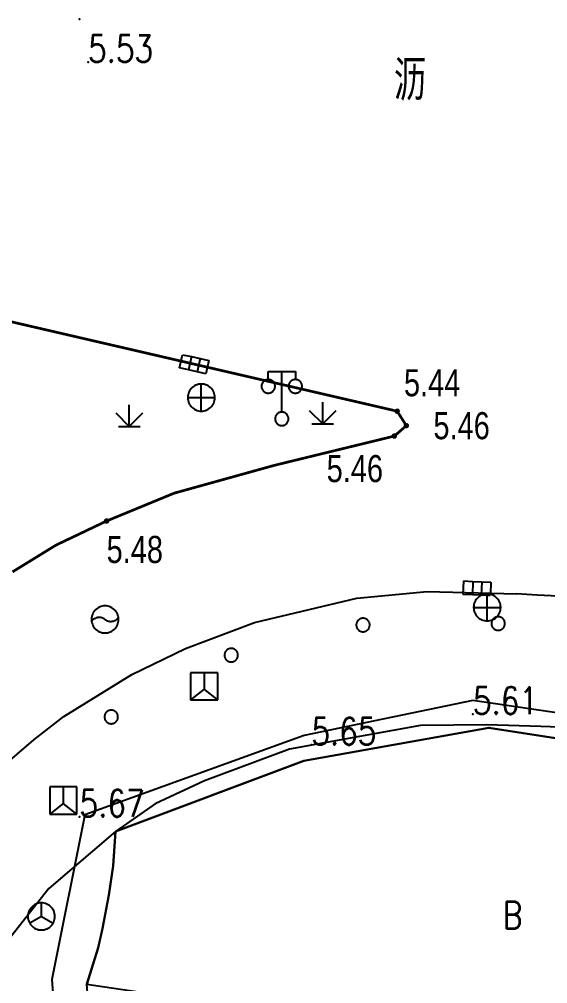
# Model space of a CAD drawing. Extents: x 500064 to 501389, y 2542464 to 2545400.
# Drawn here: x 501126.63 to 501146.15, y 2542599.03 to 2542634.62 of the extents above; entities that cross this region are included whole.
import ezdxf
from ezdxf.enums import TextEntityAlignment as Align

# ---------------------------------------------------------------- set-up
doc = ezdxf.new("R2010")
doc.units = 0
doc.header["$LTSCALE"] = 0.5
doc.linetypes.add('CENTER', pattern=[50.8, 31.75, -6.35, 6.35, -6.35])
doc.layers.get('0').update_dxf_attribs({"linetype": 'CONTINUOUS', "lineweight": 5})
doc.layers.add('GCD', color=8, linetype='CONTINUOUS')
doc.layers.add('地形图', color=8, linetype='CONTINUOUS')
doc.styles.add('HZ', font='romans.shx', dxfattribs={"width": 0.8, "bigfont": 'hztxt.shx'})
doc.styles.add('正等线体', font='')
doc.styles.get('正等线体').set_extended_font_data('FZZhongDengXian-Z07S')

# ---------------------------------------------------------------- blocks, each defined once
blk = doc.blocks.new('GC200')
at = {"linetype": 'Continuous', "const_width": 0.2, "flags": 128}
blk.add_lwpolyline([(-0.1, 0, 1), (0.1, 0, 1)], format="xyb", close=True, dxfattribs=at)

msp = doc.modelspace()

# ---------------------------------------------------------------- linework, layer by layer
at = {"layer": '地形图', "linetype": 'Continuous', "const_width": 0.1, "flags": 128}
msp.add_lwpolyline([(501119.046, 2542625.144), (501140.588, 2542620.156), (501140.926, 2542619.622), (501140.483, 2542619.238), (501136.052, 2542618.158), (501132.351, 2542617.131), (501129.854, 2542616.103), (501127.98, 2542615.211), (501126.379, 2542614.226)], dxfattribs=at)
at = {"layer": '地形图'}
for points in [[(501132.549, 2542621.754), (501132.657, 2542622.242)], [(501132.657, 2542622.242), (501132.984, 2542622.17), (501133.306, 2542622.098), (501133.634, 2542622.026)], [(501132.984, 2542622.17), (501132.876, 2542621.682)], [(501133.306, 2542622.098), (501133.198, 2542621.61)], [(501133.634, 2542622.026), (501133.525, 2542621.538)], [(501133.525, 2542621.538), (501133.198, 2542621.61), (501132.876, 2542621.682), (501132.549, 2542621.754)], [(501135.826, 2542621.325), (501135.826, 2542621.625)], [(501135.826, 2542621.625), (501136.326, 2542621.625), (501136.826, 2542621.625)], [(501136.326, 2542620.125), (501136.326, 2542621.625)], [(501136.826, 2542621.625), (501136.826, 2542621.325)], [(501135.826, 2542620.825), (501135.852, 2542620.826), (501135.878, 2542620.83), (501135.903, 2542620.837), (501135.928, 2542620.846), (501135.951, 2542620.858), (501135.973, 2542620.872), (501135.993, 2542620.889), (501136.012, 2542620.907), (501136.028, 2542620.928), (501136.042, 2542620.95), (501136.054, 2542620.973), (501136.064, 2542620.997), (501136.07, 2542621.023), (501136.075, 2542621.049), (501136.076, 2542621.075), (501136.075, 2542621.101), (501136.07, 2542621.127), (501136.064, 2542621.152), (501136.054, 2542621.176), (501136.042, 2542621.2), (501136.028, 2542621.222), (501136.012, 2542621.242), (501135.993, 2542621.26), (501135.973, 2542621.277), (501135.951, 2542621.291), (501135.928, 2542621.303), (501135.903, 2542621.312), (501135.878, 2542621.319), (501135.852, 2542621.323), (501135.826, 2542621.325), (501135.8, 2542621.323), (501135.774, 2542621.319), (501135.749, 2542621.312), (501135.724, 2542621.303), (501135.701, 2542621.291), (501135.679, 2542621.277), (501135.659, 2542621.26), (501135.64, 2542621.242), (501135.624, 2542621.222), (501135.609, 2542621.2), (501135.598, 2542621.176), (501135.588, 2542621.152), (501135.581, 2542621.127), (501135.577, 2542621.101), (501135.576, 2542621.075), (501135.577, 2542621.049), (501135.581, 2542621.023), (501135.588, 2542620.997), (501135.598, 2542620.973), (501135.609, 2542620.95), (501135.624, 2542620.928), (501135.64, 2542620.907), (501135.659, 2542620.889), (501135.679, 2542620.872), (501135.701, 2542620.858), (501135.724, 2542620.846), (501135.749, 2542620.837), (501135.774, 2542620.83), (501135.8, 2542620.826), (501135.826, 2542620.825)], [(501136.826, 2542620.825), (501136.852, 2542620.826), (501136.878, 2542620.83), (501136.903, 2542620.837), (501136.928, 2542620.846), (501136.951, 2542620.858), (501136.973, 2542620.872), (501136.993, 2542620.889), (501137.012, 2542620.907), (501137.028, 2542620.928), (501137.042, 2542620.95), (501137.054, 2542620.973), (501137.064, 2542620.997), (501137.07, 2542621.023), (501137.075, 2542621.049), (501137.076, 2542621.075), (501137.075, 2542621.101), (501137.07, 2542621.127), (501137.064, 2542621.152), (501137.054, 2542621.176), (501137.042, 2542621.2), (501137.028, 2542621.222), (501137.012, 2542621.242), (501136.993, 2542621.26), (501136.973, 2542621.277), (501136.951, 2542621.291), (501136.928, 2542621.303), (501136.903, 2542621.312), (501136.878, 2542621.319), (501136.852, 2542621.323), (501136.826, 2542621.325), (501136.8, 2542621.323), (501136.774, 2542621.319), (501136.749, 2542621.312), (501136.724, 2542621.303), (501136.701, 2542621.291), (501136.679, 2542621.277), (501136.659, 2542621.26), (501136.64, 2542621.242), (501136.624, 2542621.222), (501136.609, 2542621.2), (501136.598, 2542621.176), (501136.588, 2542621.152), (501136.581, 2542621.127), (501136.577, 2542621.101), (501136.576, 2542621.075), (501136.577, 2542621.049), (501136.581, 2542621.023), (501136.588, 2542620.997), (501136.598, 2542620.973), (501136.609, 2542620.95), (501136.624, 2542620.928), (501136.64, 2542620.907), (501136.659, 2542620.889), (501136.679, 2542620.872), (501136.701, 2542620.858), (501136.724, 2542620.846), (501136.749, 2542620.837), (501136.774, 2542620.83), (501136.8, 2542620.826), (501136.826, 2542620.825)], [(501133.352, 2542620.159), (501133.405, 2542620.162), (501133.456, 2542620.17), (501133.507, 2542620.184), (501133.556, 2542620.203), (501133.602, 2542620.226), (501133.646, 2542620.255), (501133.687, 2542620.288), (501133.724, 2542620.325), (501133.757, 2542620.365), (501133.785, 2542620.409), (501133.809, 2542620.456), (501133.828, 2542620.505), (501133.841, 2542620.555), (501133.85, 2542620.607), (501133.852, 2542620.659), (501133.85, 2542620.712), (501133.841, 2542620.763), (501133.828, 2542620.814), (501133.809, 2542620.863), (501133.785, 2542620.909), (501133.757, 2542620.953), (501133.724, 2542620.994), (501133.687, 2542621.031), (501133.646, 2542621.064), (501133.602, 2542621.092), (501133.556, 2542621.116), (501133.507, 2542621.135), (501133.456, 2542621.148), (501133.405, 2542621.157), (501133.352, 2542621.159), (501133.3, 2542621.157), (501133.248, 2542621.148), (501133.198, 2542621.135), (501133.149, 2542621.116), (501133.102, 2542621.092), (501133.059, 2542621.064), (501133.018, 2542621.031), (501132.981, 2542620.994), (501132.948, 2542620.953), (501132.919, 2542620.909), (501132.896, 2542620.863), (501132.877, 2542620.814), (501132.863, 2542620.763), (501132.855, 2542620.712), (501132.852, 2542620.659), (501132.855, 2542620.607), (501132.863, 2542620.555), (501132.877, 2542620.505), (501132.896, 2542620.456), (501132.919, 2542620.409), (501132.948, 2542620.365), (501132.981, 2542620.325), (501133.018, 2542620.288), (501133.059, 2542620.255), (501133.102, 2542620.226), (501133.149, 2542620.203), (501133.198, 2542620.184), (501133.248, 2542620.17), (501133.3, 2542620.162), (501133.352, 2542620.159)], [(501133.352, 2542620.159), (501133.352, 2542620.659), (501133.352, 2542621.159)], [(501132.852, 2542620.659), (501133.352, 2542620.659), (501133.852, 2542620.659)], [(501130.69, 2542619.593), (501130.69, 2542620.393)], [(501137.339, 2542620.187), (501137.839, 2542619.687)], [(501137.839, 2542619.687), (501137.839, 2542620.487)], [(501137.839, 2542619.687), (501138.339, 2542620.187)], [(501130.19, 2542620.093), (501130.69, 2542619.593)], [(501130.69, 2542619.593), (501131.19, 2542620.093)], [(501136.326, 2542619.625), (501136.352, 2542619.626), (501136.378, 2542619.63), (501136.403, 2542619.637), (501136.428, 2542619.646), (501136.451, 2542619.658), (501136.473, 2542619.672), (501136.493, 2542619.689), (501136.512, 2542619.707), (501136.528, 2542619.728), (501136.542, 2542619.75), (501136.554, 2542619.773), (501136.564, 2542619.797), (501136.57, 2542619.823), (501136.575, 2542619.849), (501136.576, 2542619.875), (501136.575, 2542619.901), (501136.57, 2542619.927), (501136.564, 2542619.952), (501136.554, 2542619.976), (501136.542, 2542620), (501136.528, 2542620.022), (501136.512, 2542620.042), (501136.493, 2542620.06), (501136.473, 2542620.077), (501136.451, 2542620.091), (501136.428, 2542620.103), (501136.403, 2542620.112), (501136.378, 2542620.119), (501136.352, 2542620.123), (501136.326, 2542620.125), (501136.3, 2542620.123), (501136.274, 2542620.119), (501136.249, 2542620.112), (501136.224, 2542620.103), (501136.201, 2542620.091), (501136.179, 2542620.077), (501136.159, 2542620.06), (501136.14, 2542620.042), (501136.124, 2542620.022), (501136.109, 2542620), (501136.098, 2542619.976), (501136.088, 2542619.952), (501136.081, 2542619.927), (501136.077, 2542619.901), (501136.076, 2542619.875), (501136.077, 2542619.849), (501136.081, 2542619.823), (501136.088, 2542619.797), (501136.098, 2542619.773), (501136.109, 2542619.75), (501136.124, 2542619.728), (501136.14, 2542619.707), (501136.159, 2542619.689), (501136.179, 2542619.672), (501136.201, 2542619.658), (501136.224, 2542619.646), (501136.249, 2542619.637), (501136.274, 2542619.63), (501136.3, 2542619.626), (501136.326, 2542619.625)], [(501130.29, 2542619.593), (501130.69, 2542619.593), (501131.09, 2542619.593)], [(501137.439, 2542619.687), (501137.839, 2542619.687), (501138.239, 2542619.687)], [(501143.029, 2542613.39), (501143.048, 2542613.889)], [(501143.048, 2542613.889), (501143.383, 2542613.876), (501143.713, 2542613.864), (501144.048, 2542613.851)], [(501143.383, 2542613.876), (501143.364, 2542613.377)], [(501143.713, 2542613.864), (501143.694, 2542613.364)], [(501144.048, 2542613.851), (501144.03, 2542613.4), (501144.028, 2542613.351)], [(501117.903, 2542581.69), (501117.586, 2542586.771), (501117.561, 2542589.291), (501117.722, 2542591.275), (501118.005, 2542593.489), (501118.269, 2542594.377), (501118.766, 2542596.01), (501119.221, 2542597.298), (501119.739, 2542598.544), (501120.497, 2542600.169), (501121.809, 2542602.214), (501123.405, 2542604.368), (501125.218, 2542606.361), (501127.163, 2542608.031), (501128.274, 2542608.886), (501130.781, 2542610.434), (501132.77, 2542611.397), (501135.318, 2542612.358), (501139.092, 2542613.26), (501141.689, 2542613.504), (501144.997, 2542613.417)], [(501144.028, 2542613.351), (501143.912, 2542613.356), (501143.694, 2542613.364), (501143.364, 2542613.377), (501143.029, 2542613.39)], [(501143.912, 2542612.414), (501143.964, 2542612.417), (501144.016, 2542612.425), (501144.066, 2542612.439), (501144.108, 2542612.455), (501144.115, 2542612.458), (501144.162, 2542612.481), (501144.206, 2542612.51), (501144.246, 2542612.543), (501144.268, 2542612.565), (501144.283, 2542612.58), (501144.316, 2542612.621), (501144.345, 2542612.664), (501144.369, 2542612.711), (501144.387, 2542612.76), (501144.401, 2542612.811), (501144.409, 2542612.862), (501144.412, 2542612.914), (501144.409, 2542612.967), (501144.401, 2542613.018), (501144.387, 2542613.069), (501144.369, 2542613.118), (501144.345, 2542613.165), (501144.316, 2542613.208), (501144.283, 2542613.249), (501144.246, 2542613.286), (501144.206, 2542613.319), (501144.162, 2542613.348), (501144.115, 2542613.371), (501144.066, 2542613.39), (501144.03, 2542613.4), (501144.016, 2542613.404), (501143.964, 2542613.412), (501143.912, 2542613.414), (501143.86, 2542613.412), (501143.808, 2542613.404), (501143.757, 2542613.39), (501143.708, 2542613.371), (501143.694, 2542613.364), (501143.662, 2542613.348), (501143.618, 2542613.319), (501143.577, 2542613.286), (501143.54, 2542613.249), (501143.507, 2542613.208), (501143.479, 2542613.165), (501143.455, 2542613.118), (501143.436, 2542613.069), (501143.423, 2542613.018), (501143.415, 2542612.967), (501143.412, 2542612.914), (501143.415, 2542612.862), (501143.423, 2542612.811), (501143.436, 2542612.76), (501143.455, 2542612.711), (501143.479, 2542612.664), (501143.507, 2542612.621), (501143.54, 2542612.58), (501143.577, 2542612.543), (501143.618, 2542612.51), (501143.662, 2542612.481), (501143.708, 2542612.458), (501143.757, 2542612.439), (501143.808, 2542612.425), (501143.86, 2542612.417), (501143.912, 2542612.414)], [(501143.912, 2542612.414), (501143.912, 2542612.914), (501143.912, 2542613.356), (501143.912, 2542613.414)], [(501222.507, 2542605.014), (501222.307, 2542606.723), (501221.96, 2542607.56), (501221.461, 2542608.318), (501220.864, 2542608.936), (501220.178, 2542609.43), (501219.364, 2542609.815), (501218.961, 2542609.941), (501185.992, 2542611.474), (501174.674, 2542612), (501166.27, 2542612.391), (501145.755, 2542613.364), (501144.997, 2542613.417)], [(501129.797, 2542611.971), (501129.849, 2542611.974), (501129.9, 2542611.982), (501129.951, 2542611.996), (501130, 2542612.015), (501130.047, 2542612.038), (501130.09, 2542612.067), (501130.131, 2542612.1), (501130.168, 2542612.137), (501130.201, 2542612.178), (501130.23, 2542612.221), (501130.253, 2542612.268), (501130.272, 2542612.317), (501130.286, 2542612.367), (501130.294, 2542612.419), (501130.297, 2542612.471), (501130.294, 2542612.524), (501130.291, 2542612.543), (501130.286, 2542612.575), (501130.272, 2542612.626), (501130.253, 2542612.675), (501130.23, 2542612.721), (501130.201, 2542612.765), (501130.168, 2542612.806), (501130.131, 2542612.843), (501130.09, 2542612.876), (501130.047, 2542612.904), (501130, 2542612.928), (501129.951, 2542612.947), (501129.9, 2542612.961), (501129.849, 2542612.969), (501129.797, 2542612.971), (501129.744, 2542612.969), (501129.693, 2542612.961), (501129.642, 2542612.947), (501129.593, 2542612.928), (501129.547, 2542612.904), (501129.503, 2542612.876), (501129.462, 2542612.843), (501129.425, 2542612.806), (501129.392, 2542612.765), (501129.363, 2542612.721), (501129.34, 2542612.675), (501129.321, 2542612.626), (501129.307, 2542612.575), (501129.299, 2542612.524), (501129.297, 2542612.471), (501129.299, 2542612.419), (501129.302, 2542612.401), (501129.307, 2542612.367), (501129.321, 2542612.317), (501129.34, 2542612.268), (501129.363, 2542612.221), (501129.392, 2542612.178), (501129.425, 2542612.137), (501129.462, 2542612.1), (501129.503, 2542612.067), (501129.547, 2542612.038), (501129.593, 2542612.015), (501129.642, 2542611.996), (501129.693, 2542611.982), (501129.744, 2542611.974), (501129.797, 2542611.971)], [(501143.412, 2542612.914), (501143.912, 2542612.914), (501144.412, 2542612.914)], [(501129.797, 2542612.471), (501129.768, 2542612.491), (501129.738, 2542612.509), (501129.706, 2542612.522), (501129.672, 2542612.533), (501129.638, 2542612.54), (501129.604, 2542612.544), (501129.569, 2542612.544), (501129.534, 2542612.541), (501129.5, 2542612.534), (501129.466, 2542612.524), (501129.434, 2542612.511), (501129.403, 2542612.494), (501129.375, 2542612.475), (501129.348, 2542612.452), (501129.323, 2542612.427), (501129.302, 2542612.401)], [(501129.797, 2542612.471), (501129.825, 2542612.451), (501129.855, 2542612.434), (501129.887, 2542612.42), (501129.921, 2542612.41), (501129.955, 2542612.403), (501129.99, 2542612.399), (501130.024, 2542612.399), (501130.059, 2542612.402), (501130.093, 2542612.409), (501130.127, 2542612.419), (501130.159, 2542612.432), (501130.19, 2542612.449), (501130.219, 2542612.468), (501130.245, 2542612.491), (501130.27, 2542612.515), (501130.291, 2542612.543)], [(501139.324, 2542612.015), (501139.34, 2542612.015), (501139.355, 2542612.016), (501139.371, 2542612.019), (501139.386, 2542612.022), (501139.401, 2542612.026), (501139.416, 2542612.032), (501139.431, 2542612.038), (501139.445, 2542612.045), (501139.458, 2542612.053), (501139.471, 2542612.061), (501139.484, 2542612.071), (501139.496, 2542612.081), (501139.507, 2542612.092), (501139.517, 2542612.104), (501139.527, 2542612.116), (501139.536, 2542612.129), (501139.544, 2542612.143), (501139.551, 2542612.157), (501139.558, 2542612.171), (501139.563, 2542612.186), (501139.567, 2542612.201), (501139.571, 2542612.216), (501139.574, 2542612.232), (501139.575, 2542612.247), (501139.576, 2542612.263), (501139.575, 2542612.279), (501139.574, 2542612.294), (501139.572, 2542612.31), (501139.568, 2542612.325), (501139.564, 2542612.34), (501139.559, 2542612.355), (501139.553, 2542612.37), (501139.546, 2542612.384), (501139.538, 2542612.397), (501139.529, 2542612.41), (501139.519, 2542612.423), (501139.509, 2542612.435), (501139.498, 2542612.446), (501139.486, 2542612.456), (501139.474, 2542612.466), (501139.461, 2542612.475), (501139.448, 2542612.483), (501139.434, 2542612.49), (501139.419, 2542612.497), (501139.405, 2542612.502), (501139.39, 2542612.506), (501139.374, 2542612.51), (501139.359, 2542612.513), (501139.343, 2542612.514), (501139.327, 2542612.515), (501139.312, 2542612.514), (501139.296, 2542612.513), (501139.281, 2542612.511), (501139.265, 2542612.507), (501139.25, 2542612.503), (501139.235, 2542612.498), (501139.221, 2542612.492), (501139.207, 2542612.485), (501139.193, 2542612.477), (501139.18, 2542612.468), (501139.168, 2542612.458), (501139.156, 2542612.448), (501139.145, 2542612.437), (501139.134, 2542612.425), (501139.124, 2542612.413), (501139.116, 2542612.4), (501139.107, 2542612.387), (501139.1, 2542612.373), (501139.094, 2542612.358), (501139.089, 2542612.344), (501139.084, 2542612.329), (501139.08, 2542612.313), (501139.078, 2542612.298), (501139.076, 2542612.282), (501139.076, 2542612.266), (501139.076, 2542612.251), (501139.078, 2542612.235), (501139.08, 2542612.22), (501139.083, 2542612.204), (501139.087, 2542612.189), (501139.093, 2542612.174), (501139.099, 2542612.16), (501139.106, 2542612.146), (501139.114, 2542612.132), (501139.123, 2542612.119), (501139.132, 2542612.107), (501139.142, 2542612.095), (501139.153, 2542612.084), (501139.165, 2542612.073), (501139.177, 2542612.063), (501139.19, 2542612.055), (501139.204, 2542612.046), (501139.218, 2542612.039), (501139.232, 2542612.033), (501139.247, 2542612.027), (501139.262, 2542612.023), (501139.277, 2542612.019), (501139.293, 2542612.017), (501139.308, 2542612.015), (501139.324, 2542612.015)], [(501144.322, 2542612.07), (501144.337, 2542612.071), (501144.353, 2542612.072), (501144.369, 2542612.075), (501144.384, 2542612.078), (501144.399, 2542612.083), (501144.414, 2542612.089), (501144.428, 2542612.095), (501144.442, 2542612.102), (501144.455, 2542612.111), (501144.468, 2542612.119), (501144.48, 2542612.129), (501144.492, 2542612.14), (501144.503, 2542612.151), (501144.513, 2542612.163), (501144.523, 2542612.176), (501144.531, 2542612.189), (501144.539, 2542612.202), (501144.546, 2542612.216), (501144.552, 2542612.231), (501144.557, 2542612.246), (501144.561, 2542612.261), (501144.565, 2542612.276), (501144.567, 2542612.292), (501144.568, 2542612.307), (501144.569, 2542612.323), (501144.568, 2542612.339), (501144.566, 2542612.354), (501144.564, 2542612.37), (501144.56, 2542612.385), (501144.555, 2542612.4), (501144.55, 2542612.415), (501144.543, 2542612.429), (501144.536, 2542612.443), (501144.528, 2542612.456), (501144.519, 2542612.469), (501144.509, 2542612.482), (501144.499, 2542612.493), (501144.487, 2542612.504), (501144.475, 2542612.514), (501144.463, 2542612.524), (501144.45, 2542612.533), (501144.436, 2542612.54), (501144.422, 2542612.547), (501144.408, 2542612.553), (501144.393, 2542612.559), (501144.378, 2542612.563), (501144.362, 2542612.566), (501144.347, 2542612.568), (501144.331, 2542612.57), (501144.315, 2542612.57), (501144.3, 2542612.569), (501144.284, 2542612.567), (501144.268, 2542612.565), (501144.253, 2542612.561), (501144.238, 2542612.557), (501144.224, 2542612.551), (501144.209, 2542612.545), (501144.195, 2542612.537), (501144.182, 2542612.529), (501144.169, 2542612.52), (501144.157, 2542612.51), (501144.145, 2542612.5), (501144.134, 2542612.489), (501144.124, 2542612.477), (501144.114, 2542612.464), (501144.108, 2542612.455), (501144.106, 2542612.451), (501144.098, 2542612.437), (501144.091, 2542612.423), (501144.085, 2542612.409), (501144.08, 2542612.394), (501144.076, 2542612.379), (501144.072, 2542612.364), (501144.07, 2542612.348), (501144.069, 2542612.332), (501144.069, 2542612.317), (501144.069, 2542612.301), (501144.071, 2542612.285), (501144.074, 2542612.27), (501144.077, 2542612.255), (501144.082, 2542612.24), (501144.087, 2542612.225), (501144.094, 2542612.211), (501144.101, 2542612.197), (501144.109, 2542612.183), (501144.118, 2542612.17), (501144.128, 2542612.158), (501144.139, 2542612.146), (501144.15, 2542612.136), (501144.162, 2542612.125), (501144.174, 2542612.116), (501144.187, 2542612.107), (501144.201, 2542612.099), (501144.215, 2542612.092), (501144.229, 2542612.086), (501144.244, 2542612.081), (501144.259, 2542612.077), (501144.275, 2542612.074), (501144.29, 2542612.071), (501144.306, 2542612.07), (501144.322, 2542612.07)], [(501134.454, 2542610.901), (501134.47, 2542610.902), (501134.486, 2542610.903), (501134.501, 2542610.905), (501134.517, 2542610.909), (501134.532, 2542610.913), (501134.547, 2542610.918), (501134.561, 2542610.924), (501134.575, 2542610.931), (501134.589, 2542610.939), (501134.602, 2542610.947), (501134.614, 2542610.957), (501134.626, 2542610.967), (501134.638, 2542610.978), (501134.648, 2542610.99), (501134.658, 2542611.002), (501134.667, 2542611.015), (501134.675, 2542611.028), (501134.682, 2542611.042), (501134.689, 2542611.057), (501134.694, 2542611.071), (501134.699, 2542611.086), (501134.702, 2542611.102), (501134.705, 2542611.117), (501134.707, 2542611.133), (501134.707, 2542611.148), (501134.707, 2542611.164), (501134.706, 2542611.18), (501134.704, 2542611.195), (501134.7, 2542611.211), (501134.696, 2542611.226), (501134.691, 2542611.241), (501134.685, 2542611.255), (501134.678, 2542611.269), (501134.67, 2542611.283), (501134.661, 2542611.296), (501134.652, 2542611.308), (501134.642, 2542611.32), (501134.631, 2542611.332), (501134.619, 2542611.342), (501134.607, 2542611.352), (501134.594, 2542611.361), (501134.581, 2542611.369), (501134.567, 2542611.376), (501134.552, 2542611.383), (501134.538, 2542611.388), (501134.523, 2542611.393), (501134.507, 2542611.396), (501134.492, 2542611.399), (501134.476, 2542611.401), (501134.46, 2542611.401), (501134.445, 2542611.401), (501134.429, 2542611.4), (501134.414, 2542611.398), (501134.398, 2542611.394), (501134.383, 2542611.39), (501134.368, 2542611.385), (501134.354, 2542611.379), (501134.34, 2542611.372), (501134.326, 2542611.364), (501134.313, 2542611.356), (501134.3, 2542611.346), (501134.289, 2542611.336), (501134.277, 2542611.325), (501134.267, 2542611.313), (501134.257, 2542611.301), (501134.248, 2542611.288), (501134.24, 2542611.275), (501134.233, 2542611.261), (501134.226, 2542611.246), (501134.221, 2542611.232), (501134.216, 2542611.217), (501134.212, 2542611.201), (501134.21, 2542611.186), (501134.208, 2542611.17), (501134.207, 2542611.155), (501134.208, 2542611.139), (501134.209, 2542611.123), (501134.211, 2542611.108), (501134.215, 2542611.092), (501134.219, 2542611.077), (501134.224, 2542611.062), (501134.23, 2542611.048), (501134.237, 2542611.034), (501134.245, 2542611.02), (501134.253, 2542611.007), (501134.263, 2542610.994), (501134.273, 2542610.983), (501134.284, 2542610.971), (501134.296, 2542610.961), (501134.308, 2542610.951), (501134.321, 2542610.942), (501134.334, 2542610.934), (501134.348, 2542610.927), (501134.363, 2542610.92), (501134.377, 2542610.915), (501134.392, 2542610.91), (501134.407, 2542610.906), (501134.423, 2542610.904), (501134.439, 2542610.902), (501134.454, 2542610.901)], [(501132.957, 2542610.505), (501132.957, 2542609.505)], [(501133.957, 2542610.505), (501133.457, 2542610.505), (501132.957, 2542610.505)], [(501133.457, 2542610.505), (501133.457, 2542609.896)], [(501133.957, 2542609.505), (501133.957, 2542610.505)], [(501133.457, 2542609.896), (501132.957, 2542609.505)], [(501133.957, 2542609.505), (501133.457, 2542609.896)], [(501132.957, 2542609.505), (501133.957, 2542609.505)], [(501155.269, 2542607.729), (501143.386, 2542609.476), (501137.157, 2542608.186), (501129.05, 2542605.26), (501127.832, 2542599.176), (501130.098, 2542568.654), (501131.234, 2542553.355), (501132.637, 2542553.459)], [(501130.025, 2542608.622), (501130.04, 2542608.623), (501130.056, 2542608.624), (501130.071, 2542608.627), (501130.087, 2542608.63), (501130.102, 2542608.634), (501130.117, 2542608.64), (501130.131, 2542608.646), (501130.145, 2542608.653), (501130.159, 2542608.661), (501130.172, 2542608.67), (501130.184, 2542608.68), (501130.196, 2542608.69), (501130.207, 2542608.701), (501130.217, 2542608.713), (501130.227, 2542608.725), (501130.236, 2542608.738), (501130.244, 2542608.752), (501130.251, 2542608.766), (501130.257, 2542608.78), (501130.263, 2542608.795), (501130.267, 2542608.81), (501130.27, 2542608.825), (501130.273, 2542608.841), (501130.274, 2542608.856), (501130.275, 2542608.872), (501130.274, 2542608.888), (501130.273, 2542608.903), (501130.27, 2542608.919), (501130.267, 2542608.934), (501130.263, 2542608.949), (501130.257, 2542608.964), (501130.251, 2542608.979), (501130.244, 2542608.993), (501130.236, 2542609.006), (501130.227, 2542609.019), (501130.218, 2542609.032), (501130.207, 2542609.043), (501130.196, 2542609.054), (501130.184, 2542609.065), (501130.172, 2542609.074), (501130.159, 2542609.083), (501130.145, 2542609.091), (501130.131, 2542609.098), (501130.117, 2542609.105), (501130.102, 2542609.11), (501130.087, 2542609.114), (501130.072, 2542609.118), (501130.056, 2542609.12), (501130.041, 2542609.122), (501130.025, 2542609.122), (501130.009, 2542609.122), (501129.994, 2542609.12), (501129.978, 2542609.118), (501129.963, 2542609.115), (501129.948, 2542609.11), (501129.933, 2542609.105), (501129.919, 2542609.099), (501129.905, 2542609.092), (501129.891, 2542609.084), (501129.878, 2542609.075), (501129.866, 2542609.065), (501129.854, 2542609.055), (501129.843, 2542609.044), (501129.832, 2542609.032), (501129.823, 2542609.02), (501129.814, 2542609.007), (501129.806, 2542608.993), (501129.799, 2542608.979), (501129.792, 2542608.965), (501129.787, 2542608.95), (501129.783, 2542608.935), (501129.779, 2542608.919), (501129.777, 2542608.904), (501129.775, 2542608.888), (501129.775, 2542608.873), (501129.775, 2542608.857), (501129.777, 2542608.841), (501129.779, 2542608.826), (501129.783, 2542608.81), (501129.787, 2542608.795), (501129.792, 2542608.781), (501129.799, 2542608.766), (501129.806, 2542608.752), (501129.814, 2542608.739), (501129.822, 2542608.726), (501129.832, 2542608.713), (501129.842, 2542608.701), (501129.853, 2542608.69), (501129.865, 2542608.68), (501129.878, 2542608.67), (501129.891, 2542608.661), (501129.904, 2542608.653), (501129.918, 2542608.646), (501129.933, 2542608.64), (501129.947, 2542608.635), (501129.962, 2542608.63), (501129.978, 2542608.627), (501129.993, 2542608.624), (501130.009, 2542608.623), (501130.025, 2542608.622)], [(501222.507, 2542605.014), (501217.264, 2542605.331), (501194.985, 2542606.68), (501169.939, 2542607.646), (501153.485, 2542608.243), (501145.89, 2542608.519), (501143.898, 2542608.581), (501141.448, 2542608.552), (501136.608, 2542607.678), (501133.469, 2542606.508), (501131.646, 2542605.662), (501130.177, 2542604.638), (501127.724, 2542602.54), (501126.184, 2542600.579), (501125.073, 2542598.82)], [(501127.754, 2542606.286), (501127.754, 2542605.286)], [(501128.754, 2542606.286), (501128.254, 2542606.286), (501127.754, 2542606.286)], [(501128.254, 2542606.286), (501128.254, 2542605.678)], [(501128.754, 2542605.286), (501128.754, 2542606.286)], [(501128.254, 2542605.678), (501127.754, 2542605.286)], [(501128.754, 2542605.286), (501128.254, 2542605.678)], [(501127.754, 2542605.286), (501128.754, 2542605.286)], [(501127.446, 2542601.008), (501127.498, 2542601.011), (501127.55, 2542601.019), (501127.6, 2542601.033), (501127.649, 2542601.052), (501127.696, 2542601.075), (501127.739, 2542601.104), (501127.78, 2542601.137), (501127.817, 2542601.174), (501127.85, 2542601.214), (501127.879, 2542601.258), (501127.902, 2542601.305), (501127.921, 2542601.354), (501127.935, 2542601.404), (501127.943, 2542601.456), (501127.946, 2542601.508), (501127.943, 2542601.561), (501127.935, 2542601.612), (501127.921, 2542601.663), (501127.902, 2542601.712), (501127.879, 2542601.758), (501127.85, 2542601.802), (501127.817, 2542601.843), (501127.78, 2542601.88), (501127.739, 2542601.913), (501127.696, 2542601.941), (501127.649, 2542601.965), (501127.6, 2542601.984), (501127.55, 2542601.997), (501127.498, 2542602.006), (501127.446, 2542602.008), (501127.393, 2542602.006), (501127.342, 2542601.997), (501127.291, 2542601.984), (501127.242, 2542601.965), (501127.196, 2542601.941), (501127.152, 2542601.913), (501127.111, 2542601.88), (501127.074, 2542601.843), (501127.041, 2542601.802), (501127.013, 2542601.758), (501126.989, 2542601.712), (501126.97, 2542601.663), (501126.956, 2542601.612), (501126.948, 2542601.561), (501126.946, 2542601.508), (501126.948, 2542601.456), (501126.956, 2542601.404), (501126.97, 2542601.354), (501126.989, 2542601.305), (501127.013, 2542601.258), (501127.041, 2542601.214), (501127.074, 2542601.174), (501127.111, 2542601.137), (501127.152, 2542601.104), (501127.196, 2542601.075), (501127.242, 2542601.052), (501127.291, 2542601.033), (501127.342, 2542601.019), (501127.393, 2542601.011), (501127.446, 2542601.008)], [(501127.446, 2542601.508), (501127.446, 2542602.008)], [(501127.446, 2542601.508), (501127.013, 2542601.258)], [(501127.446, 2542601.508), (501127.879, 2542601.258)]]:
    msp.add_lwpolyline(points, dxfattribs=at)
for points in [[(501155.269, 2542607.729), (501143.386, 2542609.476), (501137.157, 2542608.186), (501129.05, 2542605.26), (501127.832, 2542599.176), (501131.234, 2542553.355), (501132.633, 2542553.458), (501131.536, 2542568.772), (501130.888, 2542576.958), (501129.349, 2542596.208), (501129.129, 2542599.008), (501129.299, 2542599.562), (501129.541, 2542600.351), (501129.698, 2542601.059), (501129.94, 2542602.29), (501130.092, 2542603.374), (501130.177, 2542604.638), (501137.135, 2542607.248), (501143.971, 2542608.475), (501154.634, 2542606.819), (501154.691, 2542606.574), (501155.42, 2542606.708)], [(501155.778, 2542601.955), (501154.691, 2542606.574), (501154.634, 2542606.819), (501143.971, 2542608.475), (501137.135, 2542607.248), (501130.177, 2542604.638), (501130.092, 2542603.374), (501129.94, 2542602.29), (501129.698, 2542601.059), (501129.541, 2542600.351), (501129.299, 2542599.562), (501129.129, 2542599.008), (501133.694, 2542598.33), (501149.658, 2542595.958), (501138.892, 2542594.97), (501139.602, 2542587.307), (501158.766, 2542589.258)]]:
    msp.add_lwpolyline(points, close=True, dxfattribs=at)
at = {"layer": '地形图', "ltscale": 10}
for p in [(501128.854, 2542634.621), (501143.97, 2542608.475), (501137.135, 2542607.248), (501128.254, 2542605.678)]:
    msp.add_point(p, dxfattribs=at)
at = {"layer": '地形图', "linetype": 'CENTER'}
for p in [(501129.171, 2542633.034, 5.53), (501143.386, 2542608.976, 5.61), (501137.419, 2542607.838, 5.65), (501128.854, 2542605.182, 5.67)]:
    msp.add_point(p, dxfattribs=at)

# ---------------------------------------------------------------- block references
at = {"layer": '地形图', "linetype": 'Continuous'}
ref = msp.add_blockref('GC200', (501140.588, 2542620.156, 5.439), dxfattribs=dict(at, xscale=0.5, yscale=0.5, zscale=0.5))
ref.add_attrib('height', '5.44', dxfattribs={"layer": 'GCD', "linetype": 'Continuous', "height": 1, "style": '正等线体', "width": 0.8}).set_placement((501140.838, 2542621.206, 5.44), align=Align.MIDDLE_LEFT)
ref = msp.add_blockref('GC200', (501140.926, 2542619.622, 5.462), dxfattribs=dict(at, xscale=0.5, yscale=0.5, zscale=0.5))
ref.add_attrib('height', '5.46', dxfattribs={"layer": 'GCD', "linetype": 'Continuous', "height": 1, "style": '正等线体', "width": 0.8}).set_placement((501141.926, 2542619.622, 5.46), align=Align.MIDDLE_LEFT)
ref = msp.add_blockref('GC200', (501140.483, 2542619.238, 5.462), dxfattribs=dict(at, xscale=0.5, yscale=0.5, zscale=0.5))
ref.add_attrib('height', '5.46', dxfattribs={"layer": 'GCD', "linetype": 'Continuous', "height": 1, "style": '正等线体', "width": 0.8}).set_placement((501137.983, 2542618.038, 5.46), align=Align.MIDDLE_LEFT)
ref = msp.add_blockref('GC200', (501129.854, 2542616.103, 5.481), dxfattribs=dict(at, xscale=0.5, yscale=0.5, zscale=0.5))
ref.add_attrib('height', '5.48', dxfattribs={"layer": 'GCD', "linetype": 'Continuous', "height": 1, "style": '正等线体', "width": 0.8}).set_placement((501129.854, 2542615.053, 5.48), align=Align.MIDDLE_LEFT)

# ---------------------------------------------------------------- texts
at = {"layer": '地形图', "ltscale": 10, "style": 'HZ', "width": 0.8}
for s, p in [('5.53', (501129.171, 2542633.034)), ('5.61', (501143.386, 2542608.976)), ('5.65', (501137.419, 2542607.838)), ('5.67', (501128.854, 2542605.182)), ('B', (501144.483, 2542601.057))]:
    msp.add_text(s, height=1, dxfattribs=at).set_placement(p)
at = {"layer": '地形图', "linetype": 'Continuous', "style": 'HZ', "width": 0.8}
msp.add_text('沥', height=1.5, dxfattribs=at).set_placement((501141.064, 2542632.424), align=Align.MIDDLE)

doc.saveas('drawing.dxf')
